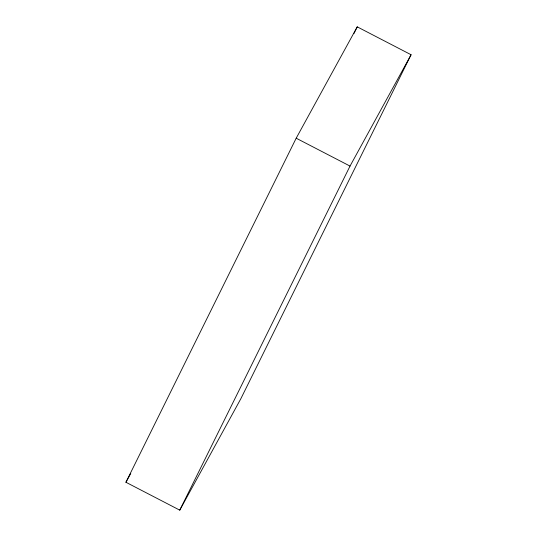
<?xml version="1.0" encoding="UTF-8"?>
<svg xmlns="http://www.w3.org/2000/svg" width="537" height="537" viewBox="0 0 537 537"><rect width="100%" height="100%" fill="white"/><g stroke="black" fill="none" stroke-linecap="round" stroke-linejoin="round"><path stroke-width="0.81" d="M125.927 482.266L296.196 138.204L357.239 26.85L411.073 54.734L240.804 398.796L179.761 510.15L125.927 482.266L130.746 473.473M353.896 33.609L357.239 26.85M179.761 510.15L350.023 166.087L411.073 54.734M296.196 138.204L350.023 166.087"/></g></svg>
